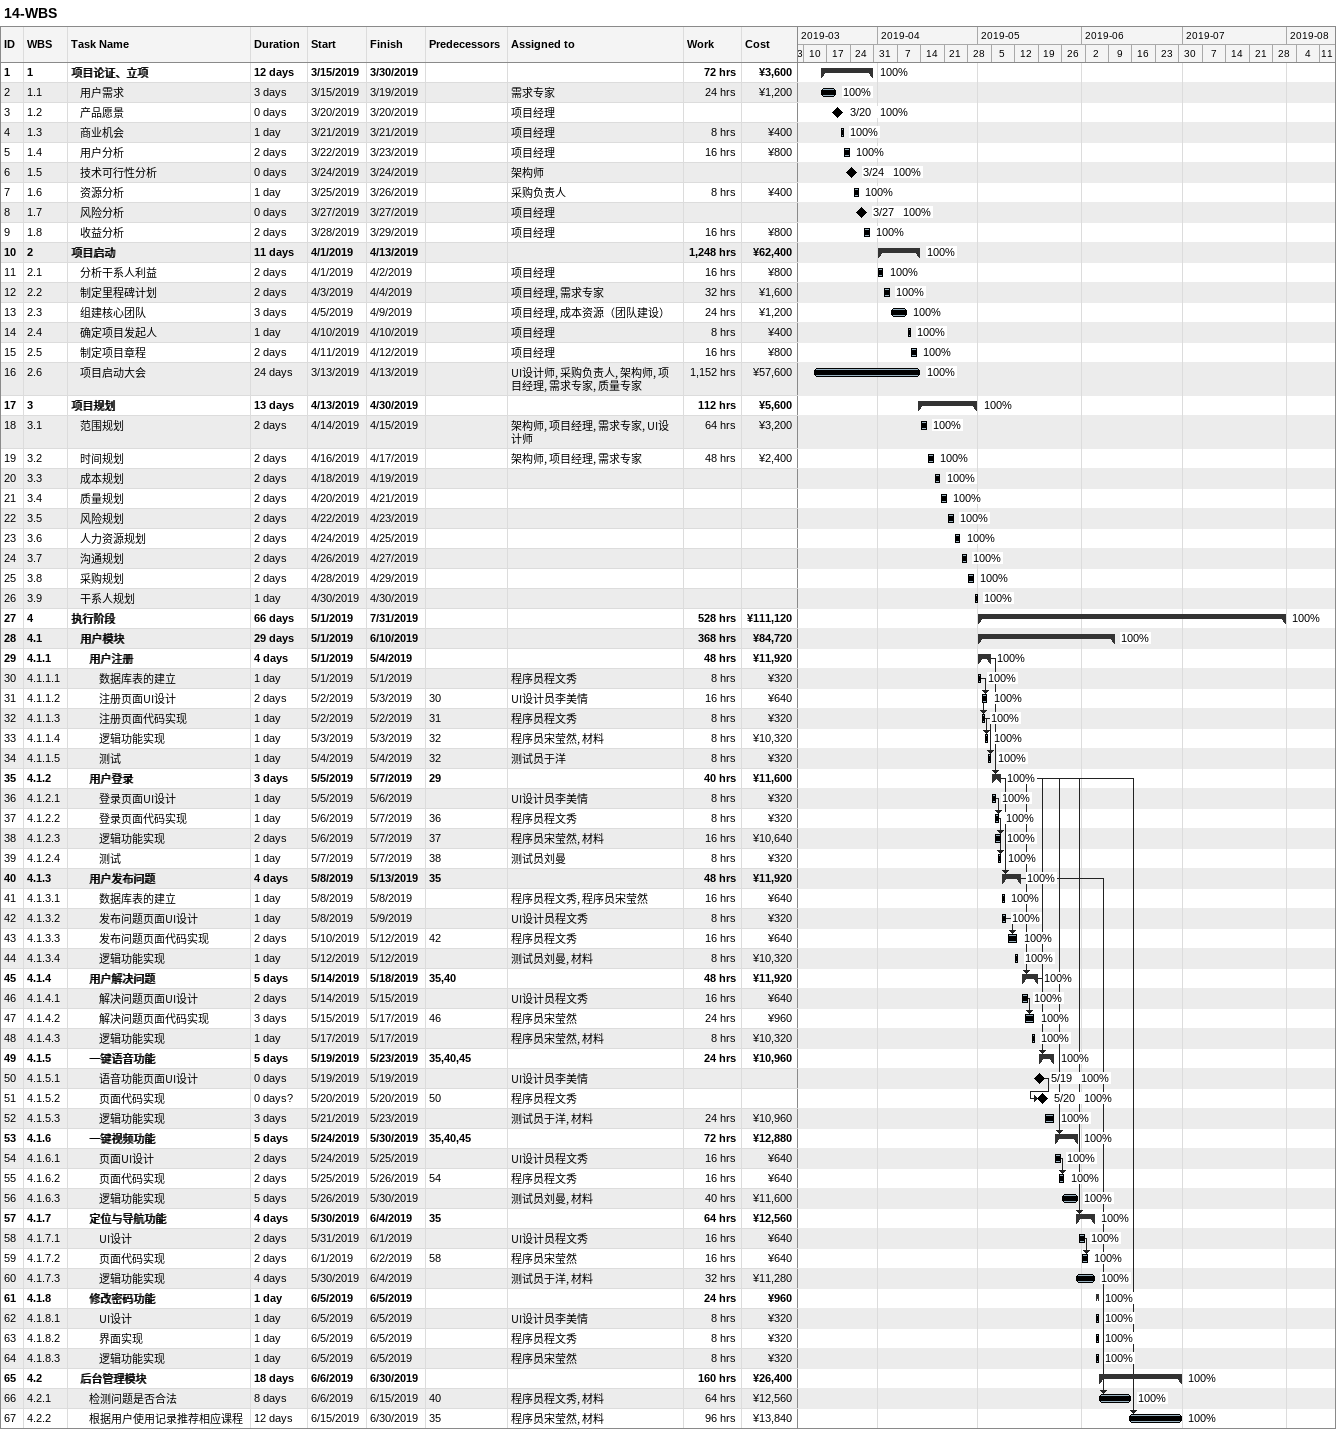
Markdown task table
14-WBS

| ID | WBS | Task | Duration | Start | Finish | Predecessors | Resources | % complete | Work (h) | Cost (¥) |
|---|---|---|---|---|---|---|---|---|---|---|
| 1 | 1 | **项目论证、立项** | 12d | 2019-03-15 | 2019-03-30 |  |  | 100 | 72 | 3600 |
| 2 | 1.1 | 用户需求 | 3d | 2019-03-15 | 2019-03-19 |  | 需求专家 | 100 | 24 | 1200 |
| 3 | 1.2 | 产品愿景 | 0d | 2019-03-20 | 2019-03-20 |  | 项目经理 | 100 |  |  |
| 4 | 1.3 | 商业机会 | 1d | 2019-03-21 | 2019-03-21 |  | 项目经理 | 100 | 8 | 400 |
| 5 | 1.4 | 用户分析 | 2d | 2019-03-22 | 2019-03-23 |  | 项目经理 | 100 | 16 | 800 |
| 6 | 1.5 | 技术可行性分析 | 0d | 2019-03-24 | 2019-03-24 |  | 架构师 | 100 |  |  |
| 7 | 1.6 | 资源分析 | 1d | 2019-03-25 | 2019-03-26 |  | 采购负责人 | 100 | 8 | 400 |
| 8 | 1.7 | 风险分析 | 0d | 2019-03-27 | 2019-03-27 |  | 项目经理 | 100 |  |  |
| 9 | 1.8 | 收益分析 | 2d | 2019-03-28 | 2019-03-29 |  | 项目经理 | 100 | 16 | 800 |
| 10 | 2 | **项目启动** | 11d | 2019-04-01 | 2019-04-13 |  |  | 100 | 1248 | 62400 |
| 11 | 2.1 | 分析干系人利益 | 2d | 2019-04-01 | 2019-04-02 |  | 项目经理 | 100 | 16 | 800 |
| 12 | 2.2 | 制定里程碑计划 | 2d | 2019-04-03 | 2019-04-04 |  | 项目经理, 需求专家 | 100 | 32 | 1600 |
| 13 | 2.3 | 组建核心团队 | 3d | 2019-04-05 | 2019-04-09 |  | 项目经理, 成本资源（团队建设） | 100 | 24 | 1200 |
| 14 | 2.4 | 确定项目发起人 | 1d | 2019-04-10 | 2019-04-10 |  | 项目经理 | 100 | 8 | 400 |
| 15 | 2.5 | 制定项目章程 | 2d | 2019-04-11 | 2019-04-12 |  | 项目经理 | 100 | 16 | 800 |
| 16 | 2.6 | 项目启动大会 | 24d | 2019-03-13 | 2019-04-13 |  | UI设计师, 采购负责人, 架构师, 项目经理, 需求专家, 质量专家 | 100 | 1152 | 57600 |
| 17 | 3 | **项目规划** | 13d | 2019-04-13 | 2019-04-30 |  |  | 100 | 112 | 5600 |
| 18 | 3.1 | 范围规划 | 2d | 2019-04-14 | 2019-04-15 |  | 架构师, 项目经理, 需求专家, UI设计师 | 100 | 64 | 3200 |
| 19 | 3.2 | 时间规划 | 2d | 2019-04-16 | 2019-04-17 |  | 架构师, 项目经理, 需求专家 | 100 | 48 | 2400 |
| 20 | 3.3 | 成本规划 | 2d | 2019-04-18 | 2019-04-19 |  |  | 100 |  |  |
| 21 | 3.4 | 质量规划 | 2d | 2019-04-20 | 2019-04-21 |  |  | 100 |  |  |
| 22 | 3.5 | 风险规划 | 2d | 2019-04-22 | 2019-04-23 |  |  | 100 |  |  |
| 23 | 3.6 | 人力资源规划 | 2d | 2019-04-24 | 2019-04-25 |  |  | 100 |  |  |
| 24 | 3.7 | 沟通规划 | 2d | 2019-04-26 | 2019-04-27 |  |  | 100 |  |  |
| 25 | 3.8 | 采购规划 | 2d | 2019-04-28 | 2019-04-29 |  |  | 100 |  |  |
| 26 | 3.9 | 干系人规划 | 1d | 2019-04-30 | 2019-04-30 |  |  | 100 |  |  |
| 27 | 4 | **执行阶段** | 66d | 2019-05-01 | 2019-07-31 |  |  | 100 | 528 | 111120 |
| 28 | 4.1 | **用户模块** | 29d | 2019-05-01 | 2019-06-10 |  |  | 100 | 368 | 84720 |
| 29 | 4.1.1 | **用户注册** | 4d | 2019-05-01 | 2019-05-04 |  |  | 100 | 48 | 11920 |
| 30 | 4.1.1.1 | 数据库表的建立 | 1d | 2019-05-01 | 2019-05-01 |  | 程序员程文秀 | 100 | 8 | 320 |
| 31 | 4.1.1.2 | 注册页面UI设计 | 2d | 2019-05-02 | 2019-05-03 | 30 | UI设计员李美情 | 100 | 16 | 640 |
| 32 | 4.1.1.3 | 注册页面代码实现 | 1d | 2019-05-02 | 2019-05-02 | 31 | 程序员程文秀 | 100 | 8 | 320 |
| 33 | 4.1.1.4 | 逻辑功能实现 | 1d | 2019-05-03 | 2019-05-03 | 32 | 程序员宋莹然, 材料 | 100 | 8 | 10320 |
| 34 | 4.1.1.5 | 测试 | 1d | 2019-05-04 | 2019-05-04 | 32 | 测试员于洋 | 100 | 8 | 320 |
| 35 | 4.1.2 | **用户登录** | 3d | 2019-05-05 | 2019-05-07 | 29 |  | 100 | 40 | 11600 |
| 36 | 4.1.2.1 | 登录页面UI设计 | 1d | 2019-05-05 | 2019-05-06 |  | UI设计员李美情 | 100 | 8 | 320 |
| 37 | 4.1.2.2 | 登录页面代码实现 | 1d | 2019-05-06 | 2019-05-07 | 36 | 程序员程文秀 | 100 | 8 | 320 |
| 38 | 4.1.2.3 | 逻辑功能实现 | 2d | 2019-05-06 | 2019-05-07 | 37 | 程序员宋莹然, 材料 | 100 | 16 | 10640 |
| 39 | 4.1.2.4 | 测试 | 1d | 2019-05-07 | 2019-05-07 | 38 | 测试员刘曼 | 100 | 8 | 320 |
| 40 | 4.1.3 | **用户发布问题** | 4d | 2019-05-08 | 2019-05-13 | 35 |  | 100 | 48 | 11920 |
| 41 | 4.1.3.1 | 数据库表的建立 | 1d | 2019-05-08 | 2019-05-08 |  | 程序员程文秀, 程序员宋莹然 | 100 | 16 | 640 |
| 42 | 4.1.3.2 | 发布问题页面UI设计 | 1d | 2019-05-08 | 2019-05-09 |  | UI设计员程文秀 | 100 | 8 | 320 |
| 43 | 4.1.3.3 | 发布问题页面代码实现 | 2d | 2019-05-10 | 2019-05-12 | 42 | 程序员程文秀 | 100 | 16 | 640 |
| 44 | 4.1.3.4 | 逻辑功能实现 | 1d | 2019-05-12 | 2019-05-12 |  | 测试员刘曼, 材料 | 100 | 8 | 10320 |
| 45 | 4.1.4 | **用户解决问题** | 5d | 2019-05-14 | 2019-05-18 | 35, 40 |  | 100 | 48 | 11920 |
| 46 | 4.1.4.1 | 解决问题页面UI设计 | 2d | 2019-05-14 | 2019-05-15 |  | UI设计员程文秀 | 100 | 16 | 640 |
| 47 | 4.1.4.2 | 解决问题页面代码实现 | 3d | 2019-05-15 | 2019-05-17 | 46 | 程序员宋莹然 | 100 | 24 | 960 |
| 48 | 4.1.4.3 | 逻辑功能实现 | 1d | 2019-05-17 | 2019-05-17 |  | 程序员宋莹然, 材料 | 100 | 8 | 10320 |
| 49 | 4.1.5 | **一键语音功能** | 5d | 2019-05-19 | 2019-05-23 | 35, 40, 45 |  | 100 | 24 | 10960 |
| 50 | 4.1.5.1 | 语音功能页面UI设计 | 0d | 2019-05-19 | 2019-05-19 |  | UI设计员李美情 | 100 |  |  |
| 51 | 4.1.5.2 | 页面代码实现 | 0d? | 2019-05-20 | 2019-05-20 | 50 | 程序员程文秀 | 100 |  |  |
| 52 | 4.1.5.3 | 逻辑功能实现 | 3d | 2019-05-21 | 2019-05-23 |  | 测试员于洋, 材料 | 100 | 24 | 10960 |
| 53 | 4.1.6 | **一键视频功能** | 5d | 2019-05-24 | 2019-05-30 | 35, 40, 45 |  | 100 | 72 | 12880 |
| 54 | 4.1.6.1 | 页面UI设计 | 2d | 2019-05-24 | 2019-05-25 |  | UI设计员程文秀 | 100 | 16 | 640 |
| 55 | 4.1.6.2 | 页面代码实现 | 2d | 2019-05-25 | 2019-05-26 | 54 | 程序员程文秀 | 100 | 16 | 640 |
| 56 | 4.1.6.3 | 逻辑功能实现 | 5d | 2019-05-26 | 2019-05-30 |  | 测试员刘曼, 材料 | 100 | 40 | 11600 |
| 57 | 4.1.7 | **定位与导航功能** | 4d | 2019-05-30 | 2019-06-04 | 35 |  | 100 | 64 | 12560 |
| 58 | 4.1.7.1 | UI设计 | 2d | 2019-05-31 | 2019-06-01 |  | UI设计员程文秀 | 100 | 16 | 640 |
| 59 | 4.1.7.2 | 页面代码实现 | 2d | 2019-06-01 | 2019-06-02 | 58 | 程序员宋莹然 | 100 | 16 | 640 |
| 60 | 4.1.7.3 | 逻辑功能实现 | 4d | 2019-05-30 | 2019-06-04 |  | 测试员于洋, 材料 | 100 | 32 | 11280 |
| 61 | 4.1.8 | **修改密码功能** | 1d | 2019-06-05 | 2019-06-05 |  |  | 100 | 24 | 960 |
| 62 | 4.1.8.1 | UI设计 | 1d | 2019-06-05 | 2019-06-05 |  | UI设计员李美情 | 100 | 8 | 320 |
| 63 | 4.1.8.2 | 界面实现 | 1d | 2019-06-05 | 2019-06-05 |  | 程序员程文秀 | 100 | 8 | 320 |
| 64 | 4.1.8.3 | 逻辑功能实现 | 1d | 2019-06-05 | 2019-06-05 |  | 程序员宋莹然 | 100 | 8 | 320 |
| 65 | 4.2 | **后台管理模块** | 18d | 2019-06-06 | 2019-06-30 |  |  | 100 | 160 | 26400 |
| 66 | 4.2.1 | 检测问题是否合法 | 8d | 2019-06-06 | 2019-06-15 | 40 | 程序员程文秀, 材料 | 100 | 64 | 12560 |
| 67 | 4.2.2 | 根据用户使用记录推荐相应课程 | 12d | 2019-06-15 | 2019-06-30 | 35 | 程序员宋莹然, 材料 | 100 | 96 | 13840 |
